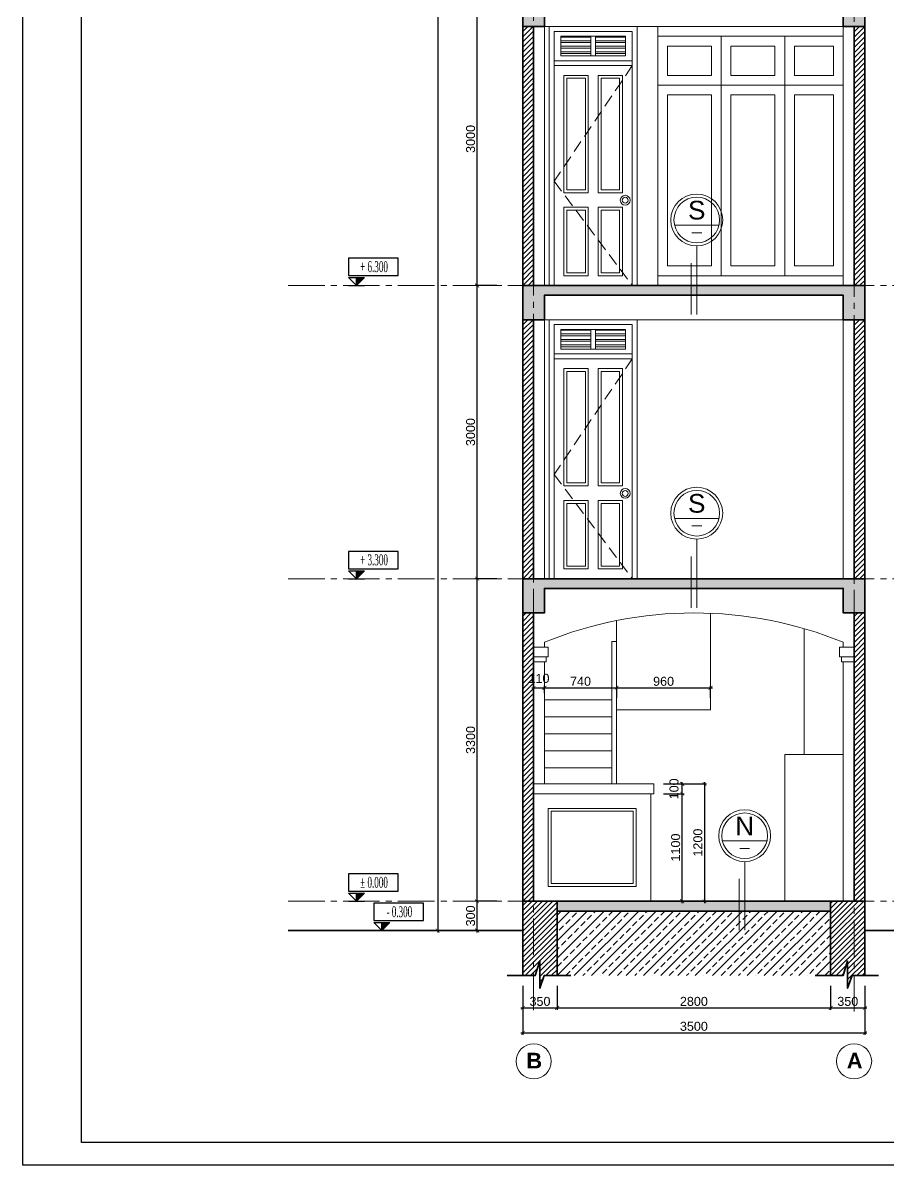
# Model space of a CAD drawing. Header units: millimetres. Extents: x 522695 to 636011, y 461124 to 505319.
# Drawn here: x 582372 to 591228, y 472365 to 484053 of the extents above; entities that cross this region are included whole.
import ezdxf
from ezdxf.enums import TextEntityAlignment as Align

# ---------------------------------------------------------------- set-up
doc = ezdxf.new("R2010")
doc.units = ezdxf.units.MM
doc.header["$LTSCALE"] = 500
doc.header["$MEASUREMENT"] = 0
doc.linetypes.add('CENTER2', pattern=[1.125, 0.75, -0.125, 0.125, -0.125])
doc.linetypes.add('DASHED2', pattern=[0.375, 0.25, -0.125])
doc.layers.get('0').update_dxf_attribs({"linetype": 'CONTINUOUS'})
doc.layers.get('DEFPOINTS').update_dxf_attribs({"color": 250, "linetype": 'CONTINUOUS'})
for name, color, linetype, lineweight in [('DH_CAT', 3, 'CONTINUOUS', 35), ('DH_HATCH', 250, 'CONTINUOUS', 5), ('DH_KHUAT', 149, 'DASHED2', 9), ('DH_KTHUOC', 8, 'CONTINUOUS', 5), ('DH_NETMANH', 9, 'CONTINUOUS', 5), ('DH_NOITHAT', 252, 'CONTINUOUS', 9), ('DH_TEXT', 4, 'CONTINUOUS', 13), ('DH_THAY', 4, 'CONTINUOUS', 13), ('DH_TRUC', 251, 'CENTER2', 5), ('TEXT', 3, 'CONTINUOUS', 25)]:
    doc.layers.add(name, color=color, linetype=linetype, lineweight=lineweight)
doc.layers.add('E_Thay', color=33, linetype='CONTINUOUS')
doc.layers.add('IN', color=5, linetype='CONTINUOUS')
doc.styles.add('arial', font='arial.ttf')
doc.styles.add('DH_ARIAL_B', font='arialbd.ttf')
doc.styles.add('DH_KITHUOC', font='arial.ttf')
doc.styles.add('ROMANSssss', font='vntimeh.shx', dxfattribs={"width": 0.55})
doc.dimstyles.new('DH_100s', dxfattribs={"dimtxt": 230, "dimasz": 100, "dimexe": 50, "dimexo": 0, "dimgap": 50, "dimtad": 1, "dimdec": 0, "dimzin": 0, "dimdsep": 46, "dimtxsty": 'DH_KITHUOC', "dimblk1": 'ARCHTICK', "dimblk2": 'ARCHTICK', "dimsah": 1, "dimcen": 90, "dimdle": 50, "dimclrd": 8, "dimclre": 8, "dimclrt": 4, "dimadec": 0, "dimazin": 0, "dimtfac": 100, "dimtdec": 0, "dimtofl": 0, "dimtmove": 2, "dimatfit": 3, "dimldrblk": 'ARCHTICK', "dimfxl": 1, "dimtolj": 2, "dimtzin": 0, "dimarcsym": 0})

# ---------------------------------------------------------------- blocks, each defined once
blk = doc.blocks.new('KHUNGTEN_A3')
at = {"color": 3}
blk.add_lwpolyline([(0, 14850), (21000, 14850), (21000, 0), (0, 0)], close=True, dxfattribs=at)
blk.add_lwpolyline([(379.8, 14704), (20854, 14704), (20854, 146), (379.8, 146)], close=True)
blk = doc.blocks.new('CosSan')
at = {"lineweight": 25}
blk.add_hatch(color=8, dxfattribs=at).paths.add_polyline_path([(160, 160), (0, 160), (0, 0)])
at = {"color": 8, "lineweight": 25}
for p, q in [((-160, 0), (160, 0)), ((0, 0), (0, 160))]:
    blk.add_line(p, q, dxfattribs=at)
blk.add_lwpolyline([(0, 0), (-160, 160), (160, 160)], close=True, dxfattribs=at)
at = {"color": 8}
blk.add_wipeout([(-161, 550), (-161, 200), (839, 200), (839, 550)], dxfattribs=at).dxf.layer = 'E_Thay'
at = {"color": 8, "lineweight": 25}
blk.add_lwpolyline([(-161, 200), (839, 200), (839, 550), (-161, 550)], close=True, dxfattribs=at)
at = {"layer": 'E_Thay', "color": 8, "lineweight": 25}
blk.add_line((-160, 160), (160, 160), dxfattribs=at)
at = {"style": 'ROMANSssss', "width": 0.55}
blk.add_attdef('%%P0,000', text='', height=220, dxfattribs=at).set_placement((353, 271), align=Align.CENTER)
blk = doc.blocks.new('_ARCHTICK')
at = {"color": 0, "linetype": 'ByBlock', "const_width": 0.15}
blk.add_lwpolyline([(-0.5, -0.5), (0.5, 0.5)], dxfattribs=at)
blk = doc.blocks.new('*D311')
at = {"layer": 'DEFPOINTS', "color": 0, "transparency": 16777216}
for p in [(587022, 475065), (587225, 475065), (587225, 474765)]:
    blk.add_point(p, dxfattribs=at)
at = {"layer": 'DH_KTHUOC', "color": 8, "lineweight": -2, "transparency": 16777216}
for p, q in [((587225, 475065), (587002, 475065)), ((587022, 474745), (587022, 475085)), ((587225, 474765), (587002, 474765))]:
    blk.add_line(p, q, dxfattribs=at)
at = {"layer": 'DH_KTHUOC', "color": 8, "lineweight": -2, "transparency": 16777216, "xscale": 40, "yscale": 40, "zscale": 40}
for p, rotation in [((587022, 475065), 90), ((587022, 474765), 270)]:
    blk.add_blockref('_ARCHTICK', p, dxfattribs=dict(at, rotation=rotation))
at = {"layer": 'DH_KTHUOC', "color": 4, "transparency": 16777216, "insert": (586955, 474915), "char_height": 92, "attachment_point": 5, "rotation": 90, "style": 'DH_KITHUOC'}
blk.add_mtext('\\A2;300', dxfattribs=at)
blk = doc.blocks.new('*D312')
at = {"layer": 'DEFPOINTS', "color": 0, "transparency": 16777216}
for p in [(587022, 478365), (587225, 478365), (587225, 475065)]:
    blk.add_point(p, dxfattribs=at)
at = {"layer": 'DH_KTHUOC', "color": 8, "lineweight": -2, "transparency": 16777216}
for p, q in [((587022, 475045), (587022, 478385)), ((587225, 478365), (587002, 478365)), ((587225, 475065), (587002, 475065))]:
    blk.add_line(p, q, dxfattribs=at)
at = {"layer": 'DH_KTHUOC', "color": 8, "lineweight": -2, "transparency": 16777216, "xscale": 40, "yscale": 40, "zscale": 40}
for p, rotation in [((587022, 478365), 90), ((587022, 475065), 270)]:
    blk.add_blockref('_ARCHTICK', p, dxfattribs=dict(at, rotation=rotation))
at = {"layer": 'DH_KTHUOC', "color": 4, "transparency": 16777216, "insert": (586955, 476715), "char_height": 92, "attachment_point": 5, "rotation": 90, "style": 'DH_KITHUOC'}
blk.add_mtext('\\A2;3300', dxfattribs=at)
blk = doc.blocks.new('*D313')
at = {"layer": 'DEFPOINTS', "color": 0, "transparency": 16777216}
for p in [(587022, 481365), (587225, 481365), (587225, 478365)]:
    blk.add_point(p, dxfattribs=at)
at = {"layer": 'DH_KTHUOC', "color": 8, "lineweight": -2, "transparency": 16777216}
for p, q in [((587225, 481365), (587002, 481365)), ((587022, 478345), (587022, 481385)), ((587225, 478365), (587002, 478365))]:
    blk.add_line(p, q, dxfattribs=at)
at = {"layer": 'DH_KTHUOC', "color": 8, "lineweight": -2, "transparency": 16777216, "xscale": 40, "yscale": 40, "zscale": 40}
for p, rotation in [((587022, 481365), 90), ((587022, 478365), 270)]:
    blk.add_blockref('_ARCHTICK', p, dxfattribs=dict(at, rotation=rotation))
at = {"layer": 'DH_KTHUOC', "color": 4, "transparency": 16777216, "insert": (586955, 479865), "char_height": 92, "attachment_point": 5, "rotation": 90, "style": 'DH_KITHUOC'}
blk.add_mtext('\\A2;3000', dxfattribs=at)
blk = doc.blocks.new('*D314')
at = {"layer": 'DEFPOINTS', "color": 0, "transparency": 16777216}
for p in [(587022, 484365), (587225, 484365), (587225, 481365)]:
    blk.add_point(p, dxfattribs=at)
at = {"layer": 'DH_KTHUOC', "color": 8, "lineweight": -2, "transparency": 16777216}
for p, q in [((587225, 484365), (587002, 484365)), ((587022, 481345), (587022, 484385)), ((587225, 481365), (587002, 481365))]:
    blk.add_line(p, q, dxfattribs=at)
at = {"layer": 'DH_KTHUOC', "color": 8, "lineweight": -2, "transparency": 16777216, "xscale": 40, "yscale": 40, "zscale": 40}
for p, rotation in [((587022, 484365), 90), ((587022, 481365), 270)]:
    blk.add_blockref('_ARCHTICK', p, dxfattribs=dict(at, rotation=rotation))
at = {"layer": 'DH_KTHUOC', "color": 4, "transparency": 16777216, "insert": (586955, 482865), "char_height": 92, "attachment_point": 5, "rotation": 90, "style": 'DH_KITHUOC'}
blk.add_mtext('\\A2;3000', dxfattribs=at)
blk = doc.blocks.new('*D318')
at = {"layer": 'DEFPOINTS', "color": 0, "transparency": 16777216}
for p in [(587225, 493965), (586619, 474765), (587225, 474765)]:
    blk.add_point(p, dxfattribs=at)
at = {"layer": 'DH_KTHUOC', "color": 8, "lineweight": -2, "transparency": 16777216}
for p, q in [((587225, 493965), (586599, 493965)), ((586619, 493985), (586619, 474745)), ((587225, 474765), (586599, 474765))]:
    blk.add_line(p, q, dxfattribs=at)
at = {"layer": 'DH_KTHUOC', "color": 8, "lineweight": -2, "transparency": 16777216, "xscale": 40, "yscale": 40, "zscale": 40}
for p, rotation in [((586619, 493965), 90), ((586619, 474765), 270)]:
    blk.add_blockref('_ARCHTICK', p, dxfattribs=dict(at, rotation=rotation))
at = {"layer": 'DH_KTHUOC', "color": 4, "transparency": 16777216, "insert": (586552, 484365), "char_height": 92, "attachment_point": 5, "rotation": 90, "style": 'DH_KITHUOC'}
blk.add_mtext('\\A2;19200', dxfattribs=at)
blk = doc.blocks.new('*D340')
at = {"layer": 'DEFPOINTS', "color": 0, "transparency": 16777216}
for p in [(588930, 476165), (589121, 476165), (588930, 475065)]:
    blk.add_point(p, dxfattribs=at)
at = {"layer": 'DH_KTHUOC', "color": 8, "lineweight": -2, "transparency": 16777216}
for p, q in [((588930, 476165), (589141, 476165)), ((589121, 475045), (589121, 476185)), ((588930, 475065), (589141, 475065))]:
    blk.add_line(p, q, dxfattribs=at)
at = {"layer": 'DH_KTHUOC', "color": 8, "lineweight": -2, "transparency": 16777216, "xscale": 40, "yscale": 40, "zscale": 40}
for p, rotation in [((589121, 476165), 90), ((589121, 475065), 270)]:
    blk.add_blockref('_ARCHTICK', p, dxfattribs=dict(at, rotation=rotation))
at = {"layer": 'DH_KTHUOC', "color": 4, "transparency": 16777216, "insert": (589054, 475615), "char_height": 92, "attachment_point": 5, "rotation": 90, "style": 'DH_KITHUOC'}
blk.add_mtext('\\A2;1100', dxfattribs=at)
blk = doc.blocks.new('*D341')
at = {"layer": 'DEFPOINTS', "color": 0, "transparency": 16777216}
for p in [(588930, 476265), (588930, 476165), (589121, 476265)]:
    blk.add_point(p, dxfattribs=at)
at = {"layer": 'DH_KTHUOC', "color": 8, "lineweight": -2, "transparency": 16777216}
for p, q in [((589121, 476145), (589121, 476285)), ((588930, 476265), (589141, 476265)), ((588930, 476165), (589141, 476165))]:
    blk.add_line(p, q, dxfattribs=at)
at = {"layer": 'DH_KTHUOC', "color": 8, "lineweight": -2, "transparency": 16777216, "xscale": 40, "yscale": 40, "zscale": 40}
for p, rotation in [((589121, 476265), 90), ((589121, 476165), 270)]:
    blk.add_blockref('_ARCHTICK', p, dxfattribs=dict(at, rotation=rotation))
at = {"layer": 'DH_KTHUOC', "color": 4, "transparency": 16777216, "insert": (589037, 476215), "char_height": 92, "attachment_point": 5, "rotation": 90, "style": 'DH_KITHUOC'}
blk.add_mtext('\\A2;100', dxfattribs=at)
blk = doc.blocks.new('*D342')
at = {"layer": 'DEFPOINTS', "color": 0, "transparency": 16777216}
for p in [(588930, 476265), (588930, 475065), (589348, 475065)]:
    blk.add_point(p, dxfattribs=at)
at = {"layer": 'DH_KTHUOC', "color": 8, "lineweight": -2, "transparency": 16777216}
for p, q in [((589348, 476285), (589348, 475045)), ((588930, 476265), (589368, 476265)), ((588930, 475065), (589368, 475065))]:
    blk.add_line(p, q, dxfattribs=at)
at = {"layer": 'DH_KTHUOC', "color": 8, "lineweight": -2, "transparency": 16777216, "xscale": 40, "yscale": 40, "zscale": 40}
for p, rotation in [((589348, 476265), 90), ((589348, 475065), 270)]:
    blk.add_blockref('_ARCHTICK', p, dxfattribs=dict(at, rotation=rotation))
at = {"layer": 'DH_KTHUOC', "color": 4, "transparency": 16777216, "insert": (589281, 475665), "char_height": 92, "attachment_point": 5, "rotation": 90, "style": 'DH_KITHUOC'}
blk.add_mtext('\\A2;1200', dxfattribs=at)
blk = doc.blocks.new('*D353')
at = {"layer": 'DEFPOINTS', "color": 0, "transparency": 16777216}
for p in [(587710, 477248), (587600, 477194), (587710, 477194)]:
    blk.add_point(p, dxfattribs=at)
at = {"layer": 'DH_KTHUOC', "color": 8, "lineweight": -2, "transparency": 16777216}
for p, q in [((587580, 477248), (587730, 477248)), ((587600, 477194), (587600, 477268)), ((587710, 477194), (587710, 477268))]:
    blk.add_line(p, q, dxfattribs=at)
at = {"layer": 'DH_KTHUOC', "color": 8, "lineweight": -2, "transparency": 16777216, "xscale": 40, "yscale": 40, "zscale": 40, "rotation": 180}
blk.add_blockref('_ARCHTICK', (587600, 477248), dxfattribs=at)
at = {"layer": 'DH_KTHUOC', "color": 8, "lineweight": -2, "transparency": 16777216, "xscale": 40, "yscale": 40, "zscale": 40}
blk.add_blockref('_ARCHTICK', (587710, 477248), dxfattribs=at)
at = {"layer": 'DH_KTHUOC', "color": 4, "transparency": 16777216, "insert": (587655, 477345), "char_height": 92, "attachment_point": 5, "style": 'DH_KITHUOC'}
blk.add_mtext('\\A2;110', dxfattribs=at)
blk = doc.blocks.new('*D354')
at = {"layer": 'DEFPOINTS', "color": 0, "transparency": 16777216}
for p in [(588450, 477248), (587710, 477194), (588450, 477145)]:
    blk.add_point(p, dxfattribs=at)
at = {"layer": 'DH_KTHUOC', "color": 8, "lineweight": -2, "transparency": 16777216}
for p, q in [((587690, 477248), (588470, 477248)), ((587710, 477194), (587710, 477268)), ((588450, 477145), (588450, 477268))]:
    blk.add_line(p, q, dxfattribs=at)
at = {"layer": 'DH_KTHUOC', "color": 8, "lineweight": -2, "transparency": 16777216, "xscale": 40, "yscale": 40, "zscale": 40, "rotation": 180}
blk.add_blockref('_ARCHTICK', (587710, 477248), dxfattribs=at)
at = {"layer": 'DH_KTHUOC', "color": 8, "lineweight": -2, "transparency": 16777216, "xscale": 40, "yscale": 40, "zscale": 40}
blk.add_blockref('_ARCHTICK', (588450, 477248), dxfattribs=at)
at = {"layer": 'DH_KTHUOC', "color": 4, "transparency": 16777216, "insert": (588080, 477315), "char_height": 92, "attachment_point": 5, "style": 'DH_KITHUOC'}
blk.add_mtext('\\A2;740', dxfattribs=at)
blk = doc.blocks.new('*D355')
at = {"layer": 'DEFPOINTS', "color": 0, "transparency": 16777216}
for p in [(589410, 477248), (588450, 477145), (589410, 477145)]:
    blk.add_point(p, dxfattribs=at)
at = {"layer": 'DH_KTHUOC', "color": 8, "lineweight": -2, "transparency": 16777216}
for p, q in [((588430, 477248), (589430, 477248)), ((588450, 477145), (588450, 477268)), ((589410, 477145), (589410, 477268))]:
    blk.add_line(p, q, dxfattribs=at)
at = {"layer": 'DH_KTHUOC', "color": 8, "lineweight": -2, "transparency": 16777216, "xscale": 40, "yscale": 40, "zscale": 40, "rotation": 180}
blk.add_blockref('_ARCHTICK', (588450, 477248), dxfattribs=at)
at = {"layer": 'DH_KTHUOC', "color": 8, "lineweight": -2, "transparency": 16777216, "xscale": 40, "yscale": 40, "zscale": 40}
blk.add_blockref('_ARCHTICK', (589410, 477248), dxfattribs=at)
at = {"layer": 'DH_KTHUOC', "color": 4, "transparency": 16777216, "insert": (588930, 477315), "char_height": 92, "attachment_point": 5, "style": 'DH_KITHUOC'}
blk.add_mtext('\\A2;960', dxfattribs=at)
blk = doc.blocks.new('*D393')
at = {"layer": 'DEFPOINTS', "color": 0, "transparency": 16777216}
for p in [(587490, 474201), (587840, 474201), (587840, 473973)]:
    blk.add_point(p, dxfattribs=at)
at = {"layer": 'DH_KTHUOC', "color": 8, "lineweight": -2, "transparency": 16777216}
for p, q in [((587490, 474201), (587490, 473953)), ((587840, 474201), (587840, 473953)), ((587470, 473973), (587860, 473973))]:
    blk.add_line(p, q, dxfattribs=at)
at = {"layer": 'DH_KTHUOC', "color": 8, "lineweight": -2, "transparency": 16777216, "xscale": 40, "yscale": 40, "zscale": 40, "rotation": 180}
blk.add_blockref('_ARCHTICK', (587490, 473973), dxfattribs=at)
at = {"layer": 'DH_KTHUOC', "color": 8, "lineweight": -2, "transparency": 16777216, "xscale": 40, "yscale": 40, "zscale": 40}
blk.add_blockref('_ARCHTICK', (587840, 473973), dxfattribs=at)
at = {"layer": 'DH_KTHUOC', "color": 4, "transparency": 16777216, "insert": (587665, 474040), "char_height": 92, "attachment_point": 5, "style": 'DH_KITHUOC'}
blk.add_mtext('\\A2;350', dxfattribs=at)
blk = doc.blocks.new('*D394')
at = {"layer": 'DEFPOINTS', "color": 0, "transparency": 16777216}
for p in [(587840, 474201), (590640, 474201), (590640, 473973)]:
    blk.add_point(p, dxfattribs=at)
at = {"layer": 'DH_KTHUOC', "color": 8, "lineweight": -2, "transparency": 16777216}
for p, q in [((587840, 474201), (587840, 473953)), ((590640, 474201), (590640, 473953)), ((587820, 473973), (590660, 473973))]:
    blk.add_line(p, q, dxfattribs=at)
at = {"layer": 'DH_KTHUOC', "color": 8, "lineweight": -2, "transparency": 16777216, "xscale": 40, "yscale": 40, "zscale": 40, "rotation": 180}
blk.add_blockref('_ARCHTICK', (587840, 473973), dxfattribs=at)
at = {"layer": 'DH_KTHUOC', "color": 8, "lineweight": -2, "transparency": 16777216, "xscale": 40, "yscale": 40, "zscale": 40}
blk.add_blockref('_ARCHTICK', (590640, 473973), dxfattribs=at)
at = {"layer": 'DH_KTHUOC', "color": 4, "transparency": 16777216, "insert": (589240, 474040), "char_height": 92, "attachment_point": 5, "style": 'DH_KITHUOC'}
blk.add_mtext('\\A2;2800', dxfattribs=at)
blk = doc.blocks.new('*D395')
at = {"layer": 'DEFPOINTS', "color": 0, "transparency": 16777216}
for p in [(590640, 474201), (590990, 474201), (590990, 473973)]:
    blk.add_point(p, dxfattribs=at)
at = {"layer": 'DH_KTHUOC', "color": 8, "lineweight": -2, "transparency": 16777216}
for p, q in [((590640, 474201), (590640, 473953)), ((590990, 474201), (590990, 473953)), ((590620, 473973), (591010, 473973))]:
    blk.add_line(p, q, dxfattribs=at)
at = {"layer": 'DH_KTHUOC', "color": 8, "lineweight": -2, "transparency": 16777216, "xscale": 40, "yscale": 40, "zscale": 40, "rotation": 180}
blk.add_blockref('_ARCHTICK', (590640, 473973), dxfattribs=at)
at = {"layer": 'DH_KTHUOC', "color": 8, "lineweight": -2, "transparency": 16777216, "xscale": 40, "yscale": 40, "zscale": 40}
blk.add_blockref('_ARCHTICK', (590990, 473973), dxfattribs=at)
at = {"layer": 'DH_KTHUOC', "color": 4, "transparency": 16777216, "insert": (590815, 474040), "char_height": 92, "attachment_point": 5, "style": 'DH_KITHUOC'}
blk.add_mtext('\\A2;350', dxfattribs=at)
blk = doc.blocks.new('*D396')
at = {"layer": 'DEFPOINTS', "color": 0, "transparency": 16777216}
for p in [(587490, 474201), (590990, 474201), (590990, 473718)]:
    blk.add_point(p, dxfattribs=at)
at = {"layer": 'DH_KTHUOC', "color": 8, "lineweight": -2, "transparency": 16777216}
for p, q in [((587490, 474201), (587490, 473698)), ((590990, 474201), (590990, 473698)), ((587470, 473718), (591010, 473718))]:
    blk.add_line(p, q, dxfattribs=at)
at = {"layer": 'DH_KTHUOC', "color": 8, "lineweight": -2, "transparency": 16777216, "xscale": 40, "yscale": 40, "zscale": 40, "rotation": 180}
blk.add_blockref('_ARCHTICK', (587490, 473718), dxfattribs=at)
at = {"layer": 'DH_KTHUOC', "color": 8, "lineweight": -2, "transparency": 16777216, "xscale": 40, "yscale": 40, "zscale": 40}
blk.add_blockref('_ARCHTICK', (590990, 473718), dxfattribs=at)
at = {"layer": 'DH_KTHUOC', "color": 4, "transparency": 16777216, "insert": (589240, 473785), "char_height": 92, "attachment_point": 5, "style": 'DH_KITHUOC'}
blk.add_mtext('\\A2;3500', dxfattribs=at)
blk = doc.blocks.new('*U716')
at = {"color": 3}
blk.add_line((-48, 128), (48, 128), dxfattribs=at)
for points in [[(-214, 200), (214, 200)], [(0, 0), (0, -660)]]:
    blk.add_lwpolyline(points)
blk.add_lwpolyline([(-54, -166), (-54, -660)], dxfattribs=at)
blk.add_circle((0, 250), 250)
at = {"color": 250}
blk.add_circle((0, 250), 220, dxfattribs=at)
at = {"style": 'arial'}
blk.add_attdef('KH-CAT', text='', height=180, dxfattribs=at).set_placement((0, 201), align=Align.BOTTOM_CENTER)

msp = doc.modelspace()

# ---------------------------------------------------------------- hatches: boundary and pattern name
at = {"layer": 'DH_HATCH'}
h = msp.add_hatch(dxfattribs=at)
h.set_pattern_fill('CHAU-01', color=256, scale=10, style=0, pattern_type=2)
h.set_pattern_definition([(50, (587489.71, 484015), (71.726, -6.2752), [7.5, -82.5]), (355, (587489.71, 484015), (-13.8751, 75.2192), [6, -66]), (100.4514, (587495.684, 484014.48), (57.851, 68.944), [6.374, -70.1142]), (46.1842, (587489.71, 484035), (106.724, -16.552), [11.25, -123.75]), (96.6356, (587498.6, 484033.62), (93.4663, 97.4118), [9.561, -105.1713]), (351.1842, (587489.71, 484035), (93.4662, 97.412), [9, -99]), (21, (587499.71, 484030), (59.6907, -40.2619), [7.5, -82.5]), (326, (587499.71, 484030), (24.3315, 72.515), [6, -66]), (71.4514, (587504.68, 484026.645), (84.0223, 32.253), [6.374, -70.1142]), (37.5, (587489.707, 484015), (1.21599, 33.28939), [0, -65.2, 0, -67, 0, -66.25]), (7.5, (587489.707, 484015), (26.30695, 39.44117), [0, -38.2, 0, -63.7, 0, -25.25]), (327.5, (587467.407, 484015), (53.38224, -2.25549), [0, -25, 0, -78, 0, -103.5]), (317.5, (587457.407, 484015), (58.3186, 10.0105), [0, -32.5, 0, -51.8, 0, -73.5]), (45, (587489.707, 484015), (-30.05204, 30.05204), []), (45, (587489.707, 484027.25), (-30.05204, 30.05204), [])])
h.paths.add_polyline_path([(587489.7, 484365), (590989.7, 484365), (590989.7, 484015), (590769.7, 484015), (590769.7, 484265), (587709.7, 484265), (587709.7, 484015), (587489.7, 484015)])
h = msp.add_hatch(dxfattribs=at)
h.set_pattern_fill('ANSI31', color=256, scale=300, style=0)
h.set_pattern_definition([(45, (587489.707, 481365), (-26.5165, 26.5165), [])])
h.paths.add_polyline_path([(587599.7, 484015), (587489.7, 484015), (587489.7, 481365), (587599.7, 481365)])
h.paths.add_polyline_path([(590989.7, 484015), (590879.7, 484015), (590879.7, 481365), (590989.7, 481365)])
h = msp.add_hatch(dxfattribs=at)
h.set_pattern_fill('CHAU-01', color=256, scale=10, style=0, pattern_type=2)
h.set_pattern_definition([(50, (587489.71, 481015), (71.726, -6.2752), [7.5, -82.5]), (355, (587489.71, 481015), (-13.8751, 75.2192), [6, -66]), (100.4514, (587495.684, 481014.48), (57.851, 68.944), [6.374, -70.1142]), (46.1842, (587489.71, 481035), (106.724, -16.552), [11.25, -123.75]), (96.6356, (587498.6, 481033.62), (93.4663, 97.4118), [9.561, -105.1713]), (351.1842, (587489.71, 481035), (93.4662, 97.412), [9, -99]), (21, (587499.71, 481030), (59.6907, -40.2619), [7.5, -82.5]), (326, (587499.71, 481030), (24.3315, 72.515), [6, -66]), (71.4514, (587504.68, 481026.645), (84.0223, 32.253), [6.374, -70.1142]), (37.5, (587489.707, 481015), (1.21599, 33.28939), [0, -65.2, 0, -67, 0, -66.25]), (7.5, (587489.707, 481015), (26.30695, 39.44117), [0, -38.2, 0, -63.7, 0, -25.25]), (327.5, (587467.407, 481015), (53.38224, -2.25549), [0, -25, 0, -78, 0, -103.5]), (317.5, (587457.407, 481015), (58.3186, 10.0105), [0, -32.5, 0, -51.8, 0, -73.5]), (45, (587489.707, 481015), (-30.05204, 30.05204), []), (45, (587489.707, 481027.25), (-30.05204, 30.05204), [])])
h.paths.add_polyline_path([(587489.7, 481365), (590989.7, 481365), (590989.7, 481015), (590769.7, 481015), (590769.7, 481265), (587709.7, 481265), (587709.7, 481015), (587489.7, 481015)])
h = msp.add_hatch(dxfattribs=at)
h.set_pattern_fill('ANSI31', color=256, scale=300, style=0)
h.set_pattern_definition([(45, (587489.707, 478365), (-26.5165, 26.5165), [])])
h.paths.add_polyline_path([(587599.7, 481015), (587489.7, 481015), (587489.7, 478365), (587599.7, 478365)])
h.paths.add_polyline_path([(590989.7, 481015), (590879.7, 481015), (590879.7, 478365), (590989.7, 478365)])
h = msp.add_hatch(dxfattribs=at)
h.set_pattern_fill('CHAU-01', color=256, scale=10, style=0, pattern_type=2)
h.set_pattern_definition([(50, (587489.71, 478015), (71.726, -6.2752), [7.5, -82.5]), (355, (587489.71, 478015), (-13.8751, 75.2192), [6, -66]), (100.4514, (587495.684, 478014.48), (57.851, 68.944), [6.374, -70.1142]), (46.1842, (587489.71, 478035), (106.724, -16.552), [11.25, -123.75]), (96.6356, (587498.6, 478033.62), (93.4663, 97.4118), [9.561, -105.1713]), (351.1842, (587489.71, 478035), (93.4662, 97.412), [9, -99]), (21, (587499.71, 478030), (59.6907, -40.2619), [7.5, -82.5]), (326, (587499.71, 478030), (24.3315, 72.515), [6, -66]), (71.4514, (587504.68, 478026.645), (84.0223, 32.253), [6.374, -70.1142]), (37.5, (587489.707, 478015), (1.21599, 33.28939), [0, -65.2, 0, -67, 0, -66.25]), (7.5, (587489.707, 478015), (26.30695, 39.44117), [0, -38.2, 0, -63.7, 0, -25.25]), (327.5, (587467.407, 478015), (53.38224, -2.25549), [0, -25, 0, -78, 0, -103.5]), (317.5, (587457.407, 478015), (58.3186, 10.0105), [0, -32.5, 0, -51.8, 0, -73.5]), (45, (587489.707, 478015), (-30.05204, 30.05204), []), (45, (587489.707, 478027.25), (-30.05204, 30.05204), [])])
h.paths.add_polyline_path([(587489.7, 478365), (590989.7, 478365), (590989.7, 478015), (590769.7, 478015), (590769.7, 478265), (587709.7, 478265), (587709.7, 478015), (587489.7, 478015)])
h = msp.add_hatch(dxfattribs=at)
h.set_pattern_fill('ANSI31', color=256, scale=300, style=0)
h.set_pattern_definition([(45, (587489.707, 475065), (-26.5165, 26.5165), [])])
h.paths.add_polyline_path([(587599.7, 478015), (587489.7, 478015), (587489.7, 475065), (587599.7, 475065)])
h.paths.add_polyline_path([(590989.7, 478015), (590879.7, 478015), (590879.7, 475065), (590989.7, 475065)])
h = msp.add_hatch(dxfattribs=at)
h.set_pattern_fill('ANSI31', color=256, scale=300, style=0)
h.set_pattern_definition([(45, (587489.707, 474174.03), (-26.5165, 26.5165), [])])
h.paths.add_polyline_path([(587599.7, 475065), (587489.7, 475065), (587489.7, 474304.8), (587599.7, 474304.8)])
h.paths.add_polyline_path([(587839.7, 475065), (587599.7, 475065), (587599.7, 474304.8), (587616.9, 474304.8), (587663.8, 474455), (587663.8, 474174), (587708.7, 474304.8), (587839.7, 474304.8)])
h.paths.add_polyline_path([(590879.7, 475065), (590639.7, 475065), (590639.7, 474304.8), (590766.9, 474304.8), (590813.8, 474455), (590813.8, 474174), (590858.7, 474304.8), (590879.7, 474304.8)])
h.paths.add_polyline_path([(590989.7, 475065), (590879.7, 475065), (590879.7, 474304.8), (590989.7, 474304.8)])
h = msp.add_hatch(dxfattribs=at)
h.set_pattern_fill('AR-CONC', color=256, scale=15, style=0)
h.set_pattern_definition([(50, (587839.71, 474965), (107.589, -9.4128), [11.25, -123.75]), (355, (587839.71, 474965), (-20.8127, 112.829), [9, -99]), (100.4514, (587848.67, 474964.22), (86.7764, 103.416), [9.561, -105.1713]), (46.184, (587839.71, 474995), (160.086, -24.828), [16.875, -185.625]), (96.6356, (587853.05, 474992.93), (140.199, 146.118), [14.3415, -157.757]), (351.184, (587839.7, 474995), (140.199, 146.118), [13.5, -148.5]), (21, (587854.71, 474987.5), (89.536, -60.3928), [11.25, -123.75]), (326, (587854.71, 474987.5), (36.4973, 108.7725), [9, -99]), (71.4514, (587862.17, 474982.47), (126.0334, 48.3796), [9.561, -105.1713]), (37.5, (587839.707, 474965), (1.824, 49.9341), [0, -97.8, 0, -100.5, 0, -99.375]), (7.5, (587839.707, 474965), (39.4604, 59.1618), [0, -57.3, 0, -95.55, 0, -37.875]), (327.5, (587806.257, 474965), (80.07337, -3.38323), [0, -37.5, 0, -117, 0, -155.25]), (317.5, (587791.26, 474965), (87.478, 15.0157), [0, -48.75, 0, -77.7, 0, -110.25])])
h.paths.add_polyline_path([(590639.7, 475065), (587839.7, 475065), (587839.7, 474965), (590639.7, 474965)])
h = msp.add_hatch(dxfattribs=at)
h.set_pattern_fill('ANSI33', color=256, scale=500, style=0)
h.set_pattern_definition([(45, (587839.71, 474304.78), (-88.3883, 88.3883), []), (45, (587928.1, 474304.78), (-88.3883, 88.3883), [62.5, -31.25])])
h.paths.add_polyline_path([(587839.7, 474965), (590639.7, 474965), (590639.7, 474304.8), (587839.7, 474304.8)])
at = {"layer": 'DH_NOITHAT'}
h = msp.add_hatch(dxfattribs=at)
h.set_pattern_fill('ANSI32', color=250, scale=150, angle=405)
h.set_pattern_definition([(360, (-435989.756, 497706.54), (-2e-14, 56.25), []), (360, (-435971.006, 497687.79), (-2e-14, 56.25), [])])
h.paths.add_polyline_path([(588184.7, 483915), (587879.7, 483915), (587879.7, 483715), (588184.7, 483715)])
h.paths.add_polyline_path([(588539.7, 483915), (588234.7, 483915), (588234.7, 483715), (588539.7, 483715)])
h = msp.add_hatch(dxfattribs=at)
h.set_pattern_fill('ANSI32', color=250, scale=150, angle=405)
h.set_pattern_definition([(360, (-435989.756, 494706.54), (-2e-14, 56.25), []), (360, (-435971.006, 494687.79), (-2e-14, 56.25), [])])
h.paths.add_polyline_path([(588184.7, 480915), (587879.7, 480915), (587879.7, 480715), (588184.7, 480715)])
h.paths.add_polyline_path([(588539.7, 480915), (588234.7, 480915), (588234.7, 480715), (588539.7, 480715)])

# ---------------------------------------------------------------- linework, layer by layer
at = {"layer": 'DH_CAT'}
for p, q in [((587489.7, 475065), (587489.7, 478365)), ((590989.7, 475065), (590989.7, 478365)), ((587599.7, 475065), (587599.7, 478015)), ((590879.7, 475065), (590879.7, 478015))]:
    msp.add_line(p, q, dxfattribs=at)
for points in [[(587489.7, 484365), (590989.7, 484365), (590989.7, 484015), (590769.7, 484015), (590769.7, 484265), (587709.7, 484265), (587709.7, 484015), (587489.7, 484015)], [(587489.7, 481365), (590989.7, 481365), (590989.7, 481015), (590769.7, 481015), (590769.7, 481265), (587709.7, 481265), (587709.7, 481015), (587489.7, 481015)], [(587489.7, 478365), (590989.7, 478365), (590989.7, 478015), (590769.7, 478015), (590769.7, 478265), (587709.7, 478265), (587709.7, 478015), (587489.7, 478015)]]:
    msp.add_lwpolyline(points, close=True, dxfattribs=at)
for points in [[(587489.7, 484015), (587489.7, 481365)], [(587599.7, 484015), (587599.7, 481365)], [(590879.7, 484015), (590879.7, 481365)], [(590989.7, 484015), (590989.7, 481365)], [(587489.7, 481015), (587489.7, 478365)], [(587599.7, 481015), (587599.7, 478365)], [(590879.7, 481015), (590879.7, 478365)], [(590989.7, 481015), (590989.7, 478365)], [(587489.7, 475065), (587489.7, 474304.8)], [(587489.7, 475065), (590989.7, 475065)], [(587839.7, 475065), (587839.7, 474304.8)], [(590639.7, 475065), (590639.7, 474304.8)], [(590989.7, 475065), (590989.7, 474304.8)], [(587839.7, 474965), (590639.7, 474965)], [(585086.5, 474765), (587489.7, 474765)], [(590989.7, 474765), (594890.6, 474765)], [(587329.9, 474304.8), (587616.9, 474304.8), (587663.8, 474455), (587663.8, 474174), (587708.7, 474304.8), (587980, 474304.8)], [(590479.9, 474304.8), (590766.9, 474304.8), (590813.8, 474455), (590813.8, 474174), (590858.7, 474304.8), (591130, 474304.8)]]:
    msp.add_lwpolyline(points, dxfattribs=at)
at = {"layer": 'DH_KHUAT'}
for points in [[(588609.7, 483615), (587809.7, 482431.6), (588609.7, 481365)], [(588609.7, 480615), (587809.7, 479431.6), (588609.7, 478365)]]:
    msp.add_lwpolyline(points, dxfattribs=at)
at = {"layer": 'DH_NETMANH'}
msp.add_line((588799.7, 475065), (588799.7, 476165), dxfattribs=at)
for points in [[(587709.7, 484015), (587709.7, 481365)], [(587709.7, 481015), (587709.7, 478365)], [(590769.7, 481015), (590769.7, 478365)], [(588449.7, 476265), (588449.7, 477937.2)], [(589409.7, 477025), (589409.7, 478011.4)], [(590369.7, 476565), (590369.7, 477854.2)], [(587709.7, 477715), (587709.7, 477665)], [(588399.7, 476265), (588399.7, 477722.2)], [(588399.7, 477722.2), (588449.7, 477722.2)], [(590769.7, 477715), (590769.7, 477665)], [(587599.7, 477665), (587749.7, 477665), (587749.7, 477565), (587599.7, 477565)], [(587729.7, 477565), (587729.7, 477515), (587599.7, 477515)], [(590879.7, 477665), (590729.7, 477665), (590729.7, 477565), (590879.7, 477565)], [(590749.7, 477565), (590749.7, 477515), (590879.7, 477515)], [(587709.7, 477515), (587709.7, 476265)], [(590769.7, 477515), (590769.7, 475065)], [(587709.7, 477125), (588399.7, 477125)], [(588449.7, 477025), (589409.7, 477025)], [(587709.7, 476951.5), (588399.7, 476951.5)], [(587709.7, 476778), (588399.7, 476778)], [(587709.7, 476604.5), (588399.7, 476604.5)], [(590169.7, 475065), (590169.7, 476565), (590769.7, 476565)], [(587709.7, 476431), (588399.7, 476431)], [(588829.7, 476265), (587599.7, 476265)], [(588829.7, 476165), (587599.7, 476165)], [(588829.7, 476265), (588829.7, 476165)]]:
    msp.add_lwpolyline(points, dxfattribs=at)
msp.add_lwpolyline([(587709.7, 477715, -0.1960784), (590769.7, 477715, 1.4878049)], format="xyb", dxfattribs=at)
msp.add_lwpolyline([(587749.7, 476015), (588649.7, 476015), (588649.7, 475215), (587749.7, 475215)], close=True, dxfattribs=at)
at = {"layer": 'DH_NOITHAT'}
for p, q in [((589519.7, 483915), (589519.7, 481465)), ((590169.7, 483915), (590169.7, 481465))]:
    msp.add_line(p, q, dxfattribs=at)
for points in [[(587709.7, 484015), (590769.7, 484015)], [(587759.7, 481365), (587759.7, 484015), (588659.7, 484015), (588659.7, 481365)], [(587809.7, 481365), (587809.7, 483965), (588609.7, 483965), (588609.7, 481365)], [(588184.7, 483915), (588184.7, 483715)], [(588234.7, 483915), (588234.7, 483715)], [(588869.7, 483915), (590769.7, 483915)], [(587809.7, 483665), (588609.7, 483665)], [(587809.7, 483615), (588609.7, 483615)], [(588869.7, 483415), (590769.7, 483415)], [(588869.7, 481465), (590769.7, 481465)], [(587709.7, 481015), (590769.7, 481015)], [(587759.7, 478365), (587759.7, 481015), (588659.7, 481015), (588659.7, 478365)], [(587809.7, 478365), (587809.7, 480965), (588609.7, 480965), (588609.7, 478365)], [(588184.7, 480915), (588184.7, 480715)], [(588234.7, 480915), (588234.7, 480715)], [(587809.7, 480665), (588609.7, 480665)], [(587809.7, 480615), (588609.7, 480615)]]:
    msp.add_lwpolyline(points, dxfattribs=at)
for points in [[(588869.7, 481365), (590769.7, 481365), (590769.7, 484015), (588869.7, 484015)], [(587879.7, 483915), (588539.7, 483915), (588539.7, 483715), (587879.7, 483715)], [(587909.7, 482315), (588159.7, 482315), (588159.7, 483515), (587909.7, 483515)], [(588509.7, 482315), (588259.7, 482315), (588259.7, 483515), (588509.7, 483515)], [(588159.7, 482165), (587909.7, 482165), (587909.7, 481465), (588159.7, 481465)], [(588259.7, 482165), (588509.7, 482165), (588509.7, 481465), (588259.7, 481465)], [(587879.7, 480915), (588539.7, 480915), (588539.7, 480715), (587879.7, 480715)], [(587909.7, 479315), (588159.7, 479315), (588159.7, 480515), (587909.7, 480515)], [(588509.7, 479315), (588259.7, 479315), (588259.7, 480515), (588509.7, 480515)], [(588159.7, 479165), (587909.7, 479165), (587909.7, 478465), (588159.7, 478465)], [(588259.7, 479165), (588509.7, 479165), (588509.7, 478465), (588259.7, 478465)]]:
    msp.add_lwpolyline(points, close=True, dxfattribs=at)
at = {"layer": 'DH_NOITHAT', "color": 250}
for points in [[(588969.7, 483815), (589419.7, 483815), (589419.7, 483515), (588969.7, 483515)], [(589619.7, 483815), (590069.7, 483815), (590069.7, 483515), (589619.7, 483515)], [(590269.7, 483815), (590669.7, 483815), (590669.7, 483515), (590269.7, 483515)], [(587939.7, 482345), (588129.7, 482345), (588129.7, 483485), (587939.7, 483485)], [(588479.7, 482345), (588289.7, 482345), (588289.7, 483485), (588479.7, 483485)], [(588969.7, 483315), (589419.7, 483315), (589419.7, 481565), (588969.7, 481565)], [(589619.7, 483315), (590069.7, 483315), (590069.7, 481565), (589619.7, 481565)], [(590269.7, 483315), (590669.7, 483315), (590669.7, 481565), (590269.7, 481565)], [(588129.7, 482135), (587939.7, 482135), (587939.7, 481495), (588129.7, 481495)], [(588289.7, 482135), (588479.7, 482135), (588479.7, 481495), (588289.7, 481495)], [(587939.7, 479345), (588129.7, 479345), (588129.7, 480485), (587939.7, 480485)], [(588479.7, 479345), (588289.7, 479345), (588289.7, 480485), (588479.7, 480485)], [(588129.7, 479135), (587939.7, 479135), (587939.7, 478495), (588129.7, 478495)], [(588289.7, 479135), (588479.7, 479135), (588479.7, 478495), (588289.7, 478495)], [(587779.7, 475985), (588619.7, 475985), (588619.7, 475245), (587779.7, 475245)]]:
    msp.add_lwpolyline(points, close=True, dxfattribs=at)
for centre, radius in [((588537.1, 482237.8), 50), ((588537.1, 482237.8), 30), ((588537.1, 479237.8), 50), ((588537.1, 479237.8), 30)]:
    msp.add_circle(centre, radius, dxfattribs=at)
at = {"layer": 'DH_THAY'}
for centre in [(587599.7, 473427.2), (590879.7, 473427.2)]:
    msp.add_circle(centre, 180, dxfattribs=at)
at = {"layer": 'DH_TRUC'}
for p, q in [((587599.7, 494574.7), (587599.7, 473937.6)), ((590879.7, 473937.6), (590879.7, 494574.7))]:
    msp.add_line(p, q, dxfattribs=at)
for points in [[(585086.5, 481365), (609296.2, 481365)], [(585086.5, 478365), (609296.2, 478365)], [(585086.5, 475065), (609296.2, 475065)]]:
    msp.add_lwpolyline(points, dxfattribs=at)

# ---------------------------------------------------------------- block references
at = {"xscale": 1.584000000078231, "yscale": 1.584000000078231, "zscale": 1.584000000078231}
msp.add_blockref('KHUNGTEN_A3', (582372.2, 472364.8), dxfattribs=at)
at = {"layer": 'DH_KTHUOC', "xscale": 1.0625, "yscale": 1.0625, "zscale": 1.0625}
for p, values in [((589269.4, 481769.6), {'KH-CAT': 'S'}), ((589269.4, 478769.6), {'KH-CAT': 'S'}), ((589759.9, 475469.6), {'KH-CAT': 'N'})]:
    msp.add_blockref('*U716', p, dxfattribs=at).add_auto_attribs(values)

# ---------------------------------------------------------------- texts
at = {"layer": 'DH_TEXT', "style": 'DH_ARIAL_B'}
for s, p in [('B', (587525.2, 473354.4)), ('A', (590805.2, 473354.4))]:
    msp.add_text(s, height=160, dxfattribs=at).set_placement(p)

# ---------------------------------------------------------------- dimensions: what is measured, and where the dimension line sits
at = {"layer": 'DH_KTHUOC'}
for base, p1, p2, picture, middle in [((587021.7, 484365), (587225.4, 481365), (587225.4, 484365), '*D314', (586954.7, 482865)), ((587021.7, 481365), (587225.4, 478365), (587225.4, 481365), '*D313', (586954.7, 479865)), ((587021.7, 478365), (587225.4, 475065), (587225.4, 478365), '*D312', (586954.7, 476715)), ((589347.5, 475065), (588930.2, 476265), (588930.2, 475065), '*D342', (589280.5, 475665)), ((589120.9, 476165), (588930.2, 475065), (588930.2, 476165), '*D340', (589054, 475615)), ((587021.7, 475065), (587225.4, 474765), (587225.4, 475065), '*D311', (586954.7, 474915))]:
    dim = msp.add_linear_dim(base=base, p1=p1, p2=p2, angle=90, dimstyle='DH_100s', override={"dimscale": 0.4, "dimarcsym": 2}, dxfattribs=at)
    dim.commit()
    dim.dimension.update_dxf_attribs({"geometry": picture, "text_midpoint": middle})
for base, p1, p2, picture, middle in [((587709.7, 477247.7), (587599.7, 477194.4), (587709.7, 477194.4), '*D353', (587654.7, 477344.7)), ((588449.7, 477247.7), (587709.7, 477194.4), (588449.7, 477145), '*D354', (588079.7, 477314.7)), ((589409.7, 477247.7), (588449.7, 477145), (589409.7, 477145), '*D355', (588929.7, 477314.7)), ((587839.7, 473973.5), (587489.7, 474200.8), (587839.7, 474200.8), '*D393', (587664.7, 474040.5)), ((590989.7, 473718.4), (587489.7, 474200.8), (590989.7, 474200.8), '*D396', (589239.7, 473785.4)), ((590639.7, 473973.5), (587839.7, 474200.8), (590639.7, 474200.8), '*D394', (589239.7, 474040.4)), ((590989.7, 473973.5), (590639.7, 474200.8), (590989.7, 474200.8), '*D395', (590814.7, 474040.5))]:
    dim = msp.add_linear_dim(base=base, p1=p1, p2=p2, dimstyle='DH_100s', override={"dimscale": 0.4, "dimarcsym": 2}, dxfattribs=at)
    dim.commit()
    dim.dimension.update_dxf_attribs({"geometry": picture, "text_midpoint": middle})
dim = msp.add_linear_dim(base=(589120.9, 476265), p1=(588930.2, 476165), p2=(588930.2, 476265), angle=90, dimstyle='DH_100s', override={"dimscale": 0.4, "dimarcsym": 2}, dxfattribs=at)
dim.commit()
dim.dimension.update_dxf_attribs({"geometry": '*D341', "text_midpoint": (589037.3, 476215), "dimtype": 128})

# ---------------------------------------------------------------- next in the draw order: block references
ref = msp.add_blockref('CosSan', (585787.2, 481365), dxfattribs=dict(xscale=0.5080000000000382, yscale=0.5080000000000382, zscale=0.5080000000000382))
ref.add_attrib('%%P0,000', '+ 6.300', dxfattribs={"layer": 'TEXT', "height": 111.76, "style": 'ROMANSssss', "width": 0.55}).set_placement((585966.7, 481502.5), align=Align.CENTER)
ref = msp.add_blockref('CosSan', (585787.2, 478365), dxfattribs=dict(xscale=0.5080000000000382, yscale=0.5080000000000382, zscale=0.5080000000000382))
ref.add_attrib('%%P0,000', '+ 3.300', dxfattribs={"layer": 'TEXT', "height": 111.76, "style": 'ROMANSssss', "width": 0.55}).set_placement((585966.7, 478502.5), align=Align.CENTER)
ref = msp.add_blockref('CosSan', (586046.3, 474765), dxfattribs=dict(xscale=0.5080000000000098, yscale=0.5080000000000098, zscale=0.5080000000000098))
ref.add_attrib('%%P0,000', '- 0.300', dxfattribs={"layer": 'TEXT', "height": 111.76, "style": 'ROMANSssss', "width": 0.55}).set_placement((586225.7, 474902.5), align=Align.CENTER)

# ---------------------------------------------------------------- next in the draw order: block references
ref = msp.add_blockref('CosSan', (585787.2, 475065), dxfattribs=dict(xscale=0.5080000000000382, yscale=0.5080000000000382, zscale=0.5080000000000382))
ref.add_attrib('%%P0,000', '%%p 0.000', dxfattribs={"layer": 'TEXT', "height": 111.76, "style": 'ROMANSssss', "width": 0.55}).set_placement((585966.7, 475202.5), align=Align.CENTER)

# ---------------------------------------------------------------- next in the draw order: dimensions: what is measured, and where the dimension line sits
dim = msp.add_linear_dim(base=(586618.9, 474765), p1=(587225.4, 493965), p2=(587225.4, 474765), angle=90, dimstyle='DH_100s', override={"dimscale": 0.4, "dimarcsym": 2}, dxfattribs=at)
dim.commit()
dim.dimension.update_dxf_attribs({"geometry": '*D318', "text_midpoint": (586552, 484365)})

# ---------------------------------------------------------------- next in the draw order: linework, layer by layer
at = {"layer": 'IN'}
msp.add_lwpolyline([(582372.2, 495887.2), (615636.2, 495887.2), (615636.2, 472364.8), (582372.2, 472364.8)], close=True, dxfattribs=at)

doc.saveas('drawing.dxf')
